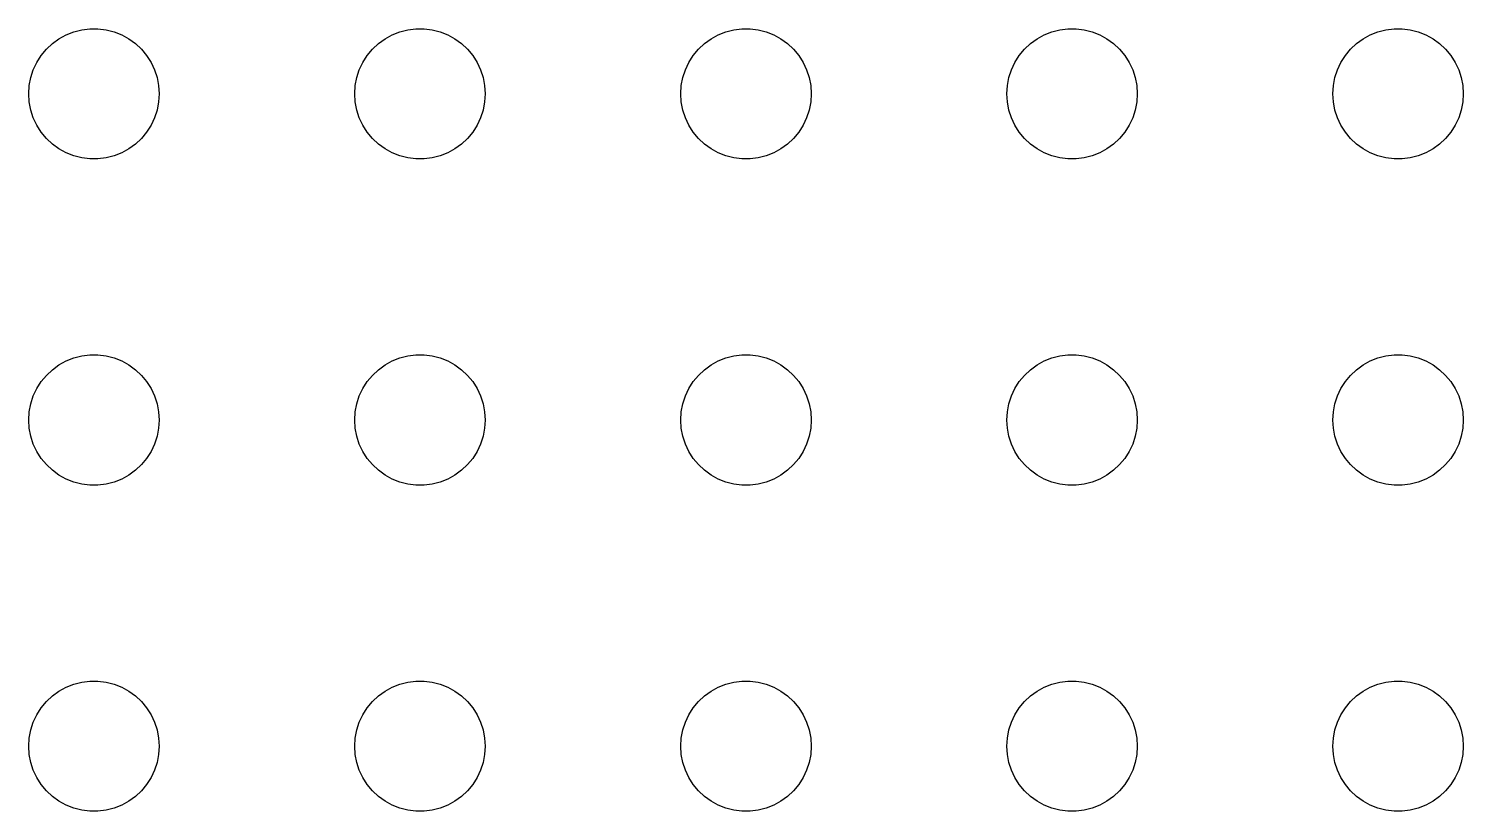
# Model space of a CAD drawing. Header units: metres. Extents: x -86 to 86, y -86 to 86.
# Drawn here: x -39 to -6, y -46.5 to -28.5 of the extents above; entities that cross this region are included whole.
import ezdxf

# ---------------------------------------------------------------- set-up
doc = ezdxf.new("R2010")
doc.units = ezdxf.units.M

msp = doc.modelspace()

# ---------------------------------------------------------------- linework, layer by layer
for p, q in [((-38.3037, -28.7335), (-38.1387, -28.6427)), ((-38.1387, -28.6427), (-37.9635, -28.5734)), ((-37.9635, -28.5734), (-37.7811, -28.5266)), ((-37.7811, -28.5266), (-37.5942, -28.503)), ((-37.5942, -28.503), (-37.4058, -28.503)), ((-37.4058, -28.503), (-37.2189, -28.5266)), ((-37.2189, -28.5266), (-37.0365, -28.5734)), ((-37.0365, -28.5734), (-36.8613, -28.6427)), ((-36.8613, -28.6427), (-36.6963, -28.7335)), ((-30.8037, -28.7335), (-30.6387, -28.6427)), ((-30.6387, -28.6427), (-30.4635, -28.5734)), ((-30.4635, -28.5734), (-30.2811, -28.5266)), ((-30.2811, -28.5266), (-30.0942, -28.503)), ((-30.0942, -28.503), (-29.9058, -28.503)), ((-29.9058, -28.503), (-29.7189, -28.5266)), ((-29.7189, -28.5266), (-29.5365, -28.5734)), ((-29.5365, -28.5734), (-29.3613, -28.6427)), ((-29.3613, -28.6427), (-29.1963, -28.7335)), ((-23.3037, -28.7335), (-23.1387, -28.6427)), ((-23.1387, -28.6427), (-22.9635, -28.5734)), ((-22.9635, -28.5734), (-22.7811, -28.5266)), ((-22.7811, -28.5266), (-22.5942, -28.503)), ((-22.5942, -28.503), (-22.4058, -28.503)), ((-22.4058, -28.503), (-22.2189, -28.5266)), ((-22.2189, -28.5266), (-22.0365, -28.5734)), ((-22.0365, -28.5734), (-21.8613, -28.6427)), ((-21.8613, -28.6427), (-21.6963, -28.7335)), ((-15.8037, -28.7335), (-15.6387, -28.6427)), ((-15.6387, -28.6427), (-15.4635, -28.5734)), ((-15.4635, -28.5734), (-15.2811, -28.5266)), ((-15.2811, -28.5266), (-15.0942, -28.503)), ((-15.0942, -28.503), (-14.9058, -28.503)), ((-14.9058, -28.503), (-14.7189, -28.5266)), ((-14.7189, -28.5266), (-14.5365, -28.5734)), ((-14.5365, -28.5734), (-14.3613, -28.6427)), ((-14.3613, -28.6427), (-14.1963, -28.7335)), ((-8.30373, -28.7335), (-8.13866, -28.6427)), ((-8.13866, -28.6427), (-7.96352, -28.5734)), ((-7.96352, -28.5734), (-7.78107, -28.5266)), ((-7.78107, -28.5266), (-7.59418, -28.503)), ((-7.59418, -28.503), (-7.40581, -28.503)), ((-7.40581, -28.503), (-7.21892, -28.5266)), ((-7.21892, -28.5266), (-7.03647, -28.5734)), ((-7.03647, -28.5734), (-6.86133, -28.6427)), ((-6.86133, -28.6427), (-6.69626, -28.7335)), ((-38.7135, -29.1183), (-38.5934, -28.9732)), ((-38.5934, -28.9732), (-38.4561, -28.8442)), ((-38.4561, -28.8442), (-38.3037, -28.7335)), ((-36.6963, -28.7335), (-36.5439, -28.8442)), ((-36.5439, -28.8442), (-36.4065, -28.9732)), ((-36.4065, -28.9732), (-36.2865, -29.1183)), ((-31.2135, -29.1183), (-31.0934, -28.9732)), ((-31.0934, -28.9732), (-30.9561, -28.8442)), ((-30.9561, -28.8442), (-30.8037, -28.7335)), ((-29.1963, -28.7335), (-29.0439, -28.8442)), ((-29.0439, -28.8442), (-28.9065, -28.9732)), ((-28.9065, -28.9732), (-28.7865, -29.1183)), ((-23.7135, -29.1183), (-23.5934, -28.9732)), ((-23.5934, -28.9732), (-23.4561, -28.8442)), ((-23.4561, -28.8442), (-23.3037, -28.7335)), ((-21.6963, -28.7335), (-21.5439, -28.8442)), ((-21.5439, -28.8442), (-21.4065, -28.9732)), ((-21.4065, -28.9732), (-21.2865, -29.1183)), ((-16.2135, -29.1183), (-16.0934, -28.9732)), ((-16.0934, -28.9732), (-15.9561, -28.8442)), ((-15.9561, -28.8442), (-15.8037, -28.7335)), ((-14.1963, -28.7335), (-14.0439, -28.8442)), ((-14.0439, -28.8442), (-13.9065, -28.9732)), ((-13.9065, -28.9732), (-13.7865, -29.1183)), ((-8.71352, -29.1183), (-8.59344, -28.9732)), ((-8.59344, -28.9732), (-8.45613, -28.8442)), ((-8.45613, -28.8442), (-8.30373, -28.7335)), ((-6.69626, -28.7335), (-6.54385, -28.8442)), ((-6.54385, -28.8442), (-6.40654, -28.9732)), ((-6.40654, -28.9732), (-6.28647, -29.1183)), ((-38.8947, -29.4478), (-38.8145, -29.2774)), ((-38.8145, -29.2774), (-38.7135, -29.1183)), ((-36.2865, -29.1183), (-36.1855, -29.2774)), ((-36.1855, -29.2774), (-36.1053, -29.4478)), ((-31.3947, -29.4478), (-31.3145, -29.2774)), ((-31.3145, -29.2774), (-31.2135, -29.1183)), ((-28.7865, -29.1183), (-28.6855, -29.2774)), ((-28.6855, -29.2774), (-28.6053, -29.4478)), ((-23.8947, -29.4478), (-23.8145, -29.2774)), ((-23.8145, -29.2774), (-23.7135, -29.1183)), ((-21.2865, -29.1183), (-21.1855, -29.2774)), ((-21.1855, -29.2774), (-21.1053, -29.4478)), ((-16.3947, -29.4478), (-16.3145, -29.2774)), ((-16.3145, -29.2774), (-16.2135, -29.1183)), ((-13.7865, -29.1183), (-13.6855, -29.2774)), ((-13.6855, -29.2774), (-13.6053, -29.4478)), ((-8.89465, -29.4478), (-8.81445, -29.2774)), ((-8.81445, -29.2774), (-8.71352, -29.1183)), ((-6.28647, -29.1183), (-6.18553, -29.2774)), ((-6.18553, -29.2774), (-6.10533, -29.4478)), ((-38.9882, -29.812), (-38.9529, -29.627)), ((-38.9529, -29.627), (-38.8947, -29.4478)), ((-36.1053, -29.4478), (-36.0471, -29.627)), ((-36.0471, -29.627), (-36.0118, -29.812)), ((-31.4882, -29.812), (-31.4529, -29.627)), ((-31.4529, -29.627), (-31.3947, -29.4478)), ((-28.6053, -29.4478), (-28.5471, -29.627)), ((-28.5471, -29.627), (-28.5118, -29.812)), ((-23.9882, -29.812), (-23.9529, -29.627)), ((-23.9529, -29.627), (-23.8947, -29.4478)), ((-21.1053, -29.4478), (-21.0471, -29.627)), ((-21.0471, -29.627), (-21.0118, -29.812)), ((-16.4882, -29.812), (-16.4529, -29.627)), ((-16.4529, -29.627), (-16.3947, -29.4478)), ((-13.6053, -29.4478), (-13.5471, -29.627)), ((-13.5471, -29.627), (-13.5118, -29.812)), ((-8.98816, -29.812), (-8.95287, -29.627)), ((-8.95287, -29.627), (-8.89465, -29.4478)), ((-6.10533, -29.4478), (-6.04712, -29.627)), ((-6.04712, -29.627), (-6.01183, -29.812)), ((-39, -30), (-38.9882, -29.812)), ((-38.9882, -30.188), (-39, -30)), ((-36.0118, -29.812), (-36, -30)), ((-36, -30), (-36.0118, -30.188)), ((-31.5, -30), (-31.4882, -29.812)), ((-31.4882, -30.188), (-31.5, -30)), ((-28.5118, -29.812), (-28.5, -30)), ((-28.5, -30), (-28.5118, -30.188)), ((-24, -30), (-23.9882, -29.812)), ((-23.9882, -30.188), (-24, -30)), ((-21.0118, -29.812), (-21, -30)), ((-21, -30), (-21.0118, -30.188)), ((-16.5, -30), (-16.4882, -29.812)), ((-16.4882, -30.188), (-16.5, -30)), ((-13.5118, -29.812), (-13.5, -30)), ((-13.5, -30), (-13.5118, -30.188)), ((-9, -30), (-8.98816, -29.812)), ((-8.98816, -30.188), (-9, -30)), ((-6.01183, -29.812), (-6, -30)), ((-6, -30), (-6.01183, -30.188)), ((-38.9529, -30.373), (-38.9882, -30.188)), ((-36.0118, -30.188), (-36.0471, -30.373)), ((-31.4529, -30.373), (-31.4882, -30.188)), ((-28.5118, -30.188), (-28.5471, -30.373)), ((-23.9529, -30.373), (-23.9882, -30.188)), ((-21.0118, -30.188), (-21.0471, -30.373)), ((-16.4529, -30.373), (-16.4882, -30.188)), ((-13.5118, -30.188), (-13.5471, -30.373)), ((-8.95287, -30.373), (-8.98816, -30.188)), ((-6.01183, -30.188), (-6.04712, -30.373)), ((-38.8947, -30.5522), (-38.9529, -30.373)), ((-38.8145, -30.7226), (-38.8947, -30.5522)), ((-36.1053, -30.5522), (-36.1855, -30.7226)), ((-36.0471, -30.373), (-36.1053, -30.5522)), ((-31.3947, -30.5522), (-31.4529, -30.373)), ((-31.3145, -30.7226), (-31.3947, -30.5522)), ((-28.6053, -30.5522), (-28.6855, -30.7226)), ((-28.5471, -30.373), (-28.6053, -30.5522)), ((-23.8947, -30.5522), (-23.9529, -30.373)), ((-23.8145, -30.7226), (-23.8947, -30.5522)), ((-21.1053, -30.5522), (-21.1855, -30.7226)), ((-21.0471, -30.373), (-21.1053, -30.5522)), ((-16.3947, -30.5522), (-16.4529, -30.373)), ((-16.3145, -30.7226), (-16.3947, -30.5522)), ((-13.6053, -30.5522), (-13.6855, -30.7226)), ((-13.5471, -30.373), (-13.6053, -30.5522)), ((-8.89465, -30.5522), (-8.95287, -30.373)), ((-8.81445, -30.7226), (-8.89465, -30.5522)), ((-6.10533, -30.5522), (-6.18553, -30.7226)), ((-6.04712, -30.373), (-6.10533, -30.5522)), ((-38.7135, -30.8817), (-38.8145, -30.7226)), ((-38.5934, -31.0268), (-38.7135, -30.8817)), ((-36.2865, -30.8817), (-36.4065, -31.0268)), ((-36.1855, -30.7226), (-36.2865, -30.8817)), ((-31.2135, -30.8817), (-31.3145, -30.7226)), ((-31.0934, -31.0268), (-31.2135, -30.8817)), ((-28.7865, -30.8817), (-28.9065, -31.0268)), ((-28.6855, -30.7226), (-28.7865, -30.8817)), ((-23.7135, -30.8817), (-23.8145, -30.7226)), ((-23.5934, -31.0268), (-23.7135, -30.8817)), ((-21.2865, -30.8817), (-21.4065, -31.0268)), ((-21.1855, -30.7226), (-21.2865, -30.8817)), ((-16.2135, -30.8817), (-16.3145, -30.7226)), ((-16.0934, -31.0268), (-16.2135, -30.8817)), ((-13.7865, -30.8817), (-13.9065, -31.0268)), ((-13.6855, -30.7226), (-13.7865, -30.8817)), ((-8.71352, -30.8817), (-8.81445, -30.7226)), ((-8.59344, -31.0268), (-8.71352, -30.8817)), ((-6.28647, -30.8817), (-6.40654, -31.0268)), ((-6.18553, -30.7226), (-6.28647, -30.8817)), ((-38.4561, -31.1558), (-38.5934, -31.0268)), ((-38.3037, -31.2665), (-38.4561, -31.1558)), ((-38.1387, -31.3572), (-38.3037, -31.2665)), ((-36.6963, -31.2665), (-36.8613, -31.3572)), ((-36.5439, -31.1558), (-36.6963, -31.2665)), ((-36.4065, -31.0268), (-36.5439, -31.1558)), ((-30.9561, -31.1558), (-31.0934, -31.0268)), ((-30.8037, -31.2665), (-30.9561, -31.1558)), ((-30.6387, -31.3572), (-30.8037, -31.2665)), ((-29.1963, -31.2665), (-29.3613, -31.3572)), ((-29.0439, -31.1558), (-29.1963, -31.2665)), ((-28.9065, -31.0268), (-29.0439, -31.1558)), ((-23.4561, -31.1558), (-23.5934, -31.0268)), ((-23.3037, -31.2665), (-23.4561, -31.1558)), ((-23.1387, -31.3572), (-23.3037, -31.2665)), ((-21.6963, -31.2665), (-21.8613, -31.3572)), ((-21.5439, -31.1558), (-21.6963, -31.2665)), ((-21.4065, -31.0268), (-21.5439, -31.1558)), ((-15.9561, -31.1558), (-16.0934, -31.0268)), ((-15.8037, -31.2665), (-15.9561, -31.1558)), ((-15.6387, -31.3572), (-15.8037, -31.2665)), ((-14.1963, -31.2665), (-14.3613, -31.3572)), ((-14.0439, -31.1558), (-14.1963, -31.2665)), ((-13.9065, -31.0268), (-14.0439, -31.1558)), ((-8.45613, -31.1558), (-8.59344, -31.0268)), ((-8.30373, -31.2665), (-8.45613, -31.1558)), ((-8.13866, -31.3572), (-8.30373, -31.2665)), ((-6.69626, -31.2665), (-6.86133, -31.3572)), ((-6.54385, -31.1558), (-6.69626, -31.2665)), ((-6.40654, -31.0268), (-6.54385, -31.1558)), ((-37.9635, -31.4266), (-38.1387, -31.3572)), ((-37.7811, -31.4734), (-37.9635, -31.4266)), ((-37.5942, -31.497), (-37.7811, -31.4734)), ((-37.4058, -31.497), (-37.5942, -31.497)), ((-37.2189, -31.4734), (-37.4058, -31.497)), ((-37.0365, -31.4266), (-37.2189, -31.4734)), ((-36.8613, -31.3572), (-37.0365, -31.4266)), ((-30.4635, -31.4266), (-30.6387, -31.3572)), ((-30.2811, -31.4734), (-30.4635, -31.4266)), ((-30.0942, -31.497), (-30.2811, -31.4734)), ((-29.9058, -31.497), (-30.0942, -31.497)), ((-29.7189, -31.4734), (-29.9058, -31.497)), ((-29.5365, -31.4266), (-29.7189, -31.4734)), ((-29.3613, -31.3572), (-29.5365, -31.4266)), ((-22.9635, -31.4266), (-23.1387, -31.3572)), ((-22.7811, -31.4734), (-22.9635, -31.4266)), ((-22.5942, -31.497), (-22.7811, -31.4734)), ((-22.4058, -31.497), (-22.5942, -31.497)), ((-22.2189, -31.4734), (-22.4058, -31.497)), ((-22.0365, -31.4266), (-22.2189, -31.4734)), ((-21.8613, -31.3572), (-22.0365, -31.4266)), ((-15.4635, -31.4266), (-15.6387, -31.3572)), ((-15.2811, -31.4734), (-15.4635, -31.4266)), ((-15.0942, -31.497), (-15.2811, -31.4734)), ((-14.9058, -31.497), (-15.0942, -31.497)), ((-14.7189, -31.4734), (-14.9058, -31.497)), ((-14.5365, -31.4266), (-14.7189, -31.4734)), ((-14.3613, -31.3572), (-14.5365, -31.4266)), ((-7.96352, -31.4266), (-8.13866, -31.3572)), ((-7.78107, -31.4734), (-7.96352, -31.4266)), ((-7.59418, -31.497), (-7.78107, -31.4734)), ((-7.40581, -31.497), (-7.59418, -31.497)), ((-7.21892, -31.4734), (-7.40581, -31.497)), ((-7.03647, -31.4266), (-7.21892, -31.4734)), ((-6.86133, -31.3572), (-7.03647, -31.4266)), ((-38.4561, -36.3442), (-38.3037, -36.2335)), ((-38.3037, -36.2335), (-38.1387, -36.1428)), ((-38.1387, -36.1428), (-37.9635, -36.0734)), ((-37.9635, -36.0734), (-37.7811, -36.0266)), ((-37.7811, -36.0266), (-37.5942, -36.003)), ((-37.5942, -36.003), (-37.4058, -36.003)), ((-37.4058, -36.003), (-37.2189, -36.0266)), ((-37.2189, -36.0266), (-37.0365, -36.0734)), ((-37.0365, -36.0734), (-36.8613, -36.1428)), ((-36.8613, -36.1428), (-36.6963, -36.2335)), ((-36.6963, -36.2335), (-36.5439, -36.3442)), ((-30.9561, -36.3442), (-30.8037, -36.2335)), ((-30.8037, -36.2335), (-30.6387, -36.1428)), ((-30.6387, -36.1428), (-30.4635, -36.0734)), ((-30.4635, -36.0734), (-30.2811, -36.0266)), ((-30.2811, -36.0266), (-30.0942, -36.003)), ((-30.0942, -36.003), (-29.9058, -36.003)), ((-29.9058, -36.003), (-29.7189, -36.0266)), ((-29.7189, -36.0266), (-29.5365, -36.0734)), ((-29.5365, -36.0734), (-29.3613, -36.1428)), ((-29.3613, -36.1428), (-29.1963, -36.2335)), ((-29.1963, -36.2335), (-29.0439, -36.3442)), ((-23.4561, -36.3442), (-23.3037, -36.2335)), ((-23.3037, -36.2335), (-23.1387, -36.1428)), ((-23.1387, -36.1428), (-22.9635, -36.0734)), ((-22.9635, -36.0734), (-22.7811, -36.0266)), ((-22.7811, -36.0266), (-22.5942, -36.003)), ((-22.5942, -36.003), (-22.4058, -36.003)), ((-22.4058, -36.003), (-22.2189, -36.0266)), ((-22.2189, -36.0266), (-22.0365, -36.0734)), ((-22.0365, -36.0734), (-21.8613, -36.1428)), ((-21.8613, -36.1428), (-21.6963, -36.2335)), ((-21.6963, -36.2335), (-21.5439, -36.3442)), ((-15.9561, -36.3442), (-15.8037, -36.2335)), ((-15.8037, -36.2335), (-15.6387, -36.1428)), ((-15.6387, -36.1428), (-15.4635, -36.0734)), ((-15.4635, -36.0734), (-15.2811, -36.0266)), ((-15.2811, -36.0266), (-15.0942, -36.003)), ((-15.0942, -36.003), (-14.9058, -36.003)), ((-14.9058, -36.003), (-14.7189, -36.0266)), ((-14.7189, -36.0266), (-14.5365, -36.0734)), ((-14.5365, -36.0734), (-14.3613, -36.1428)), ((-14.3613, -36.1428), (-14.1963, -36.2335)), ((-14.1963, -36.2335), (-14.0439, -36.3442)), ((-8.45613, -36.3442), (-8.30373, -36.2335)), ((-8.30373, -36.2335), (-8.13866, -36.1428)), ((-8.13866, -36.1428), (-7.96352, -36.0734)), ((-7.96352, -36.0734), (-7.78107, -36.0266)), ((-7.78107, -36.0266), (-7.59418, -36.003)), ((-7.59418, -36.003), (-7.40581, -36.003)), ((-7.40581, -36.003), (-7.21892, -36.0266)), ((-7.21892, -36.0266), (-7.03647, -36.0734)), ((-7.03647, -36.0734), (-6.86133, -36.1428)), ((-6.86133, -36.1428), (-6.69626, -36.2335)), ((-6.69626, -36.2335), (-6.54385, -36.3442)), ((-38.8145, -36.7774), (-38.7135, -36.6183)), ((-38.7135, -36.6183), (-38.5934, -36.4732)), ((-38.5934, -36.4732), (-38.4561, -36.3442)), ((-36.5439, -36.3442), (-36.4065, -36.4732)), ((-36.4065, -36.4732), (-36.2865, -36.6183)), ((-36.2865, -36.6183), (-36.1855, -36.7774)), ((-31.3145, -36.7774), (-31.2135, -36.6183)), ((-31.2135, -36.6183), (-31.0934, -36.4732)), ((-31.0934, -36.4732), (-30.9561, -36.3442)), ((-29.0439, -36.3442), (-28.9065, -36.4732)), ((-28.9065, -36.4732), (-28.7865, -36.6183)), ((-28.7865, -36.6183), (-28.6855, -36.7774)), ((-23.8145, -36.7774), (-23.7135, -36.6183)), ((-23.7135, -36.6183), (-23.5934, -36.4732)), ((-23.5934, -36.4732), (-23.4561, -36.3442)), ((-21.5439, -36.3442), (-21.4065, -36.4732)), ((-21.4065, -36.4732), (-21.2865, -36.6183)), ((-21.2865, -36.6183), (-21.1855, -36.7774)), ((-16.3145, -36.7774), (-16.2135, -36.6183)), ((-16.2135, -36.6183), (-16.0934, -36.4732)), ((-16.0934, -36.4732), (-15.9561, -36.3442)), ((-14.0439, -36.3442), (-13.9065, -36.4732)), ((-13.9065, -36.4732), (-13.7865, -36.6183)), ((-13.7865, -36.6183), (-13.6855, -36.7774)), ((-8.81445, -36.7774), (-8.71352, -36.6183)), ((-8.71352, -36.6183), (-8.59344, -36.4732)), ((-8.59344, -36.4732), (-8.45613, -36.3442)), ((-6.54385, -36.3442), (-6.40654, -36.4732)), ((-6.40654, -36.4732), (-6.28647, -36.6183)), ((-6.28647, -36.6183), (-6.18553, -36.7774)), ((-38.9529, -37.127), (-38.8947, -36.9478)), ((-38.8947, -36.9478), (-38.8145, -36.7774)), ((-36.1855, -36.7774), (-36.1053, -36.9478)), ((-36.1053, -36.9478), (-36.0471, -37.127)), ((-31.4529, -37.127), (-31.3947, -36.9478)), ((-31.3947, -36.9478), (-31.3145, -36.7774)), ((-28.6855, -36.7774), (-28.6053, -36.9478)), ((-28.6053, -36.9478), (-28.5471, -37.127)), ((-23.9529, -37.127), (-23.8947, -36.9478)), ((-23.8947, -36.9478), (-23.8145, -36.7774)), ((-21.1855, -36.7774), (-21.1053, -36.9478)), ((-21.1053, -36.9478), (-21.0471, -37.127)), ((-16.4529, -37.127), (-16.3947, -36.9478)), ((-16.3947, -36.9478), (-16.3145, -36.7774)), ((-13.6855, -36.7774), (-13.6053, -36.9478)), ((-13.6053, -36.9478), (-13.5471, -37.127)), ((-8.95287, -37.127), (-8.89465, -36.9478)), ((-8.89465, -36.9478), (-8.81445, -36.7774)), ((-6.18553, -36.7774), (-6.10533, -36.9478)), ((-6.10533, -36.9478), (-6.04712, -37.127)), ((-38.9882, -37.312), (-38.9529, -37.127)), ((-36.0471, -37.127), (-36.0118, -37.312)), ((-31.4882, -37.312), (-31.4529, -37.127)), ((-28.5471, -37.127), (-28.5118, -37.312)), ((-23.9882, -37.312), (-23.9529, -37.127)), ((-21.0471, -37.127), (-21.0118, -37.312)), ((-16.4882, -37.312), (-16.4529, -37.127)), ((-13.5471, -37.127), (-13.5118, -37.312)), ((-8.98816, -37.312), (-8.95287, -37.127)), ((-6.04712, -37.127), (-6.01183, -37.312)), ((-39, -37.5), (-38.9882, -37.312)), ((-38.9882, -37.688), (-39, -37.5)), ((-36.0118, -37.312), (-36, -37.5)), ((-36, -37.5), (-36.0118, -37.688)), ((-31.5, -37.5), (-31.4882, -37.312)), ((-31.4882, -37.688), (-31.5, -37.5)), ((-28.5118, -37.312), (-28.5, -37.5)), ((-28.5, -37.5), (-28.5118, -37.688)), ((-24, -37.5), (-23.9882, -37.312)), ((-23.9882, -37.688), (-24, -37.5)), ((-21.0118, -37.312), (-21, -37.5)), ((-21, -37.5), (-21.0118, -37.688)), ((-16.5, -37.5), (-16.4882, -37.312)), ((-16.4882, -37.688), (-16.5, -37.5)), ((-13.5118, -37.312), (-13.5, -37.5)), ((-13.5, -37.5), (-13.5118, -37.688)), ((-9, -37.5), (-8.98816, -37.312)), ((-8.98816, -37.688), (-9, -37.5)), ((-6.01183, -37.312), (-6, -37.5)), ((-6, -37.5), (-6.01183, -37.688)), ((-38.9529, -37.873), (-38.9882, -37.688)), ((-38.8947, -38.0522), (-38.9529, -37.873)), ((-36.0471, -37.873), (-36.1053, -38.0522)), ((-36.0118, -37.688), (-36.0471, -37.873)), ((-31.4529, -37.873), (-31.4882, -37.688)), ((-31.3947, -38.0522), (-31.4529, -37.873)), ((-28.5471, -37.873), (-28.6053, -38.0522)), ((-28.5118, -37.688), (-28.5471, -37.873)), ((-23.9529, -37.873), (-23.9882, -37.688)), ((-23.8947, -38.0522), (-23.9529, -37.873)), ((-21.0471, -37.873), (-21.1053, -38.0522)), ((-21.0118, -37.688), (-21.0471, -37.873)), ((-16.4529, -37.873), (-16.4882, -37.688)), ((-16.3947, -38.0522), (-16.4529, -37.873)), ((-13.5471, -37.873), (-13.6053, -38.0522)), ((-13.5118, -37.688), (-13.5471, -37.873)), ((-8.95287, -37.873), (-8.98816, -37.688)), ((-8.89465, -38.0522), (-8.95287, -37.873)), ((-6.04712, -37.873), (-6.10533, -38.0522)), ((-6.01183, -37.688), (-6.04712, -37.873)), ((-38.8145, -38.2226), (-38.8947, -38.0522)), ((-38.7135, -38.3817), (-38.8145, -38.2226)), ((-36.1855, -38.2226), (-36.2865, -38.3817)), ((-36.1053, -38.0522), (-36.1855, -38.2226)), ((-31.3145, -38.2226), (-31.3947, -38.0522)), ((-31.2135, -38.3817), (-31.3145, -38.2226)), ((-28.6855, -38.2226), (-28.7865, -38.3817)), ((-28.6053, -38.0522), (-28.6855, -38.2226)), ((-23.8145, -38.2226), (-23.8947, -38.0522)), ((-23.7135, -38.3817), (-23.8145, -38.2226)), ((-21.1855, -38.2226), (-21.2865, -38.3817)), ((-21.1053, -38.0522), (-21.1855, -38.2226)), ((-16.3145, -38.2226), (-16.3947, -38.0522)), ((-16.2135, -38.3817), (-16.3145, -38.2226)), ((-13.6855, -38.2226), (-13.7865, -38.3817)), ((-13.6053, -38.0522), (-13.6855, -38.2226)), ((-8.81445, -38.2226), (-8.89465, -38.0522)), ((-8.71352, -38.3817), (-8.81445, -38.2226)), ((-6.18553, -38.2226), (-6.28647, -38.3817)), ((-6.10533, -38.0522), (-6.18553, -38.2226)), ((-38.5934, -38.5268), (-38.7135, -38.3817)), ((-38.4561, -38.6558), (-38.5934, -38.5268)), ((-36.4065, -38.5268), (-36.5439, -38.6558)), ((-36.2865, -38.3817), (-36.4065, -38.5268)), ((-31.0934, -38.5268), (-31.2135, -38.3817)), ((-30.9561, -38.6558), (-31.0934, -38.5268)), ((-28.9065, -38.5268), (-29.0439, -38.6558)), ((-28.7865, -38.3817), (-28.9065, -38.5268)), ((-23.5934, -38.5268), (-23.7135, -38.3817)), ((-23.4561, -38.6558), (-23.5934, -38.5268)), ((-21.4065, -38.5268), (-21.5439, -38.6558)), ((-21.2865, -38.3817), (-21.4065, -38.5268)), ((-16.0934, -38.5268), (-16.2135, -38.3817)), ((-15.9561, -38.6558), (-16.0934, -38.5268)), ((-13.9065, -38.5268), (-14.0439, -38.6558)), ((-13.7865, -38.3817), (-13.9065, -38.5268)), ((-8.59344, -38.5268), (-8.71352, -38.3817)), ((-8.45613, -38.6558), (-8.59344, -38.5268)), ((-6.40654, -38.5268), (-6.54385, -38.6558)), ((-6.28647, -38.3817), (-6.40654, -38.5268)), ((-38.3037, -38.7665), (-38.4561, -38.6558)), ((-38.1387, -38.8572), (-38.3037, -38.7665)), ((-37.9635, -38.9266), (-38.1387, -38.8572)), ((-37.7811, -38.9734), (-37.9635, -38.9266)), ((-37.0365, -38.9266), (-37.2189, -38.9734)), ((-36.8613, -38.8572), (-37.0365, -38.9266)), ((-36.6963, -38.7665), (-36.8613, -38.8572)), ((-36.5439, -38.6558), (-36.6963, -38.7665)), ((-30.8037, -38.7665), (-30.9561, -38.6558)), ((-30.6387, -38.8572), (-30.8037, -38.7665)), ((-30.4635, -38.9266), (-30.6387, -38.8572)), ((-30.2811, -38.9734), (-30.4635, -38.9266)), ((-29.5365, -38.9266), (-29.7189, -38.9734)), ((-29.3613, -38.8572), (-29.5365, -38.9266)), ((-29.1963, -38.7665), (-29.3613, -38.8572)), ((-29.0439, -38.6558), (-29.1963, -38.7665)), ((-23.3037, -38.7665), (-23.4561, -38.6558)), ((-23.1387, -38.8572), (-23.3037, -38.7665)), ((-22.9635, -38.9266), (-23.1387, -38.8572)), ((-22.7811, -38.9734), (-22.9635, -38.9266)), ((-22.0365, -38.9266), (-22.2189, -38.9734)), ((-21.8613, -38.8572), (-22.0365, -38.9266)), ((-21.6963, -38.7665), (-21.8613, -38.8572)), ((-21.5439, -38.6558), (-21.6963, -38.7665)), ((-15.8037, -38.7665), (-15.9561, -38.6558)), ((-15.6387, -38.8572), (-15.8037, -38.7665)), ((-15.4635, -38.9266), (-15.6387, -38.8572)), ((-15.2811, -38.9734), (-15.4635, -38.9266)), ((-14.5365, -38.9266), (-14.7189, -38.9734)), ((-14.3613, -38.8572), (-14.5365, -38.9266)), ((-14.1963, -38.7665), (-14.3613, -38.8572)), ((-14.0439, -38.6558), (-14.1963, -38.7665)), ((-8.30373, -38.7665), (-8.45613, -38.6558)), ((-8.13866, -38.8572), (-8.30373, -38.7665)), ((-7.96352, -38.9266), (-8.13866, -38.8572)), ((-7.78107, -38.9734), (-7.96352, -38.9266)), ((-7.03647, -38.9266), (-7.21892, -38.9734)), ((-6.86133, -38.8572), (-7.03647, -38.9266)), ((-6.69626, -38.7665), (-6.86133, -38.8572)), ((-6.54385, -38.6558), (-6.69626, -38.7665)), ((-37.5942, -38.997), (-37.7811, -38.9734)), ((-37.4058, -38.997), (-37.5942, -38.997)), ((-37.2189, -38.9734), (-37.4058, -38.997)), ((-30.0942, -38.997), (-30.2811, -38.9734)), ((-29.9058, -38.997), (-30.0942, -38.997)), ((-29.7189, -38.9734), (-29.9058, -38.997)), ((-22.5942, -38.997), (-22.7811, -38.9734)), ((-22.4058, -38.997), (-22.5942, -38.997)), ((-22.2189, -38.9734), (-22.4058, -38.997)), ((-15.0942, -38.997), (-15.2811, -38.9734)), ((-14.9058, -38.997), (-15.0942, -38.997)), ((-14.7189, -38.9734), (-14.9058, -38.997)), ((-7.59418, -38.997), (-7.78107, -38.9734)), ((-7.40581, -38.997), (-7.59418, -38.997)), ((-7.21892, -38.9734), (-7.40581, -38.997)), ((-37.9635, -43.5734), (-37.7811, -43.5266)), ((-37.7811, -43.5266), (-37.5942, -43.503)), ((-37.5942, -43.503), (-37.4058, -43.503)), ((-37.4058, -43.503), (-37.2189, -43.5266)), ((-37.2189, -43.5266), (-37.0365, -43.5734)), ((-30.4635, -43.5734), (-30.2811, -43.5266)), ((-30.2811, -43.5266), (-30.0942, -43.503)), ((-30.0942, -43.503), (-29.9058, -43.503)), ((-29.9058, -43.503), (-29.7189, -43.5266)), ((-29.7189, -43.5266), (-29.5365, -43.5734)), ((-22.9635, -43.5734), (-22.7811, -43.5266)), ((-22.7811, -43.5266), (-22.5942, -43.503)), ((-22.5942, -43.503), (-22.4058, -43.503)), ((-22.4058, -43.503), (-22.2189, -43.5266)), ((-22.2189, -43.5266), (-22.0365, -43.5734)), ((-15.4635, -43.5734), (-15.2811, -43.5266)), ((-15.2811, -43.5266), (-15.0942, -43.503)), ((-15.0942, -43.503), (-14.9058, -43.503)), ((-14.9058, -43.503), (-14.7189, -43.5266)), ((-14.7189, -43.5266), (-14.5365, -43.5734)), ((-7.96352, -43.5734), (-7.78107, -43.5266)), ((-7.78107, -43.5266), (-7.59418, -43.503)), ((-7.59418, -43.503), (-7.40581, -43.503)), ((-7.40581, -43.503), (-7.21892, -43.5266)), ((-7.21892, -43.5266), (-7.03647, -43.5734)), ((-38.5934, -43.9732), (-38.4561, -43.8442)), ((-38.4561, -43.8442), (-38.3037, -43.7335)), ((-38.3037, -43.7335), (-38.1387, -43.6428)), ((-38.1387, -43.6428), (-37.9635, -43.5734)), ((-37.0365, -43.5734), (-36.8613, -43.6428)), ((-36.8613, -43.6428), (-36.6963, -43.7335)), ((-36.6963, -43.7335), (-36.5439, -43.8442)), ((-36.5439, -43.8442), (-36.4065, -43.9732)), ((-31.0934, -43.9732), (-30.9561, -43.8442)), ((-30.9561, -43.8442), (-30.8037, -43.7335)), ((-30.8037, -43.7335), (-30.6387, -43.6428)), ((-30.6387, -43.6428), (-30.4635, -43.5734)), ((-29.5365, -43.5734), (-29.3613, -43.6428)), ((-29.3613, -43.6428), (-29.1963, -43.7335)), ((-29.1963, -43.7335), (-29.0439, -43.8442)), ((-29.0439, -43.8442), (-28.9065, -43.9732)), ((-23.5934, -43.9732), (-23.4561, -43.8442)), ((-23.4561, -43.8442), (-23.3037, -43.7335)), ((-23.3037, -43.7335), (-23.1387, -43.6428)), ((-23.1387, -43.6428), (-22.9635, -43.5734)), ((-22.0365, -43.5734), (-21.8613, -43.6428)), ((-21.8613, -43.6428), (-21.6963, -43.7335)), ((-21.6963, -43.7335), (-21.5439, -43.8442)), ((-21.5439, -43.8442), (-21.4065, -43.9732)), ((-16.0934, -43.9732), (-15.9561, -43.8442)), ((-15.9561, -43.8442), (-15.8037, -43.7335)), ((-15.8037, -43.7335), (-15.6387, -43.6428)), ((-15.6387, -43.6428), (-15.4635, -43.5734)), ((-14.5365, -43.5734), (-14.3613, -43.6428)), ((-14.3613, -43.6428), (-14.1963, -43.7335)), ((-14.1963, -43.7335), (-14.0439, -43.8442)), ((-14.0439, -43.8442), (-13.9065, -43.9732)), ((-8.59344, -43.9732), (-8.45613, -43.8442)), ((-8.45613, -43.8442), (-8.30373, -43.7335)), ((-8.30373, -43.7335), (-8.13866, -43.6428)), ((-8.13866, -43.6428), (-7.96352, -43.5734)), ((-7.03647, -43.5734), (-6.86133, -43.6428)), ((-6.86133, -43.6428), (-6.69626, -43.7335)), ((-6.69626, -43.7335), (-6.54385, -43.8442)), ((-6.54385, -43.8442), (-6.40654, -43.9732)), ((-38.8145, -44.2774), (-38.7135, -44.1183)), ((-38.7135, -44.1183), (-38.5934, -43.9732)), ((-36.4065, -43.9732), (-36.2865, -44.1183)), ((-36.2865, -44.1183), (-36.1855, -44.2774)), ((-31.3145, -44.2774), (-31.2135, -44.1183)), ((-31.2135, -44.1183), (-31.0934, -43.9732)), ((-28.9065, -43.9732), (-28.7865, -44.1183)), ((-28.7865, -44.1183), (-28.6855, -44.2774)), ((-23.8145, -44.2774), (-23.7135, -44.1183)), ((-23.7135, -44.1183), (-23.5934, -43.9732)), ((-21.4065, -43.9732), (-21.2865, -44.1183)), ((-21.2865, -44.1183), (-21.1855, -44.2774)), ((-16.3145, -44.2774), (-16.2135, -44.1183)), ((-16.2135, -44.1183), (-16.0934, -43.9732)), ((-13.9065, -43.9732), (-13.7865, -44.1183)), ((-13.7865, -44.1183), (-13.6855, -44.2774)), ((-8.81445, -44.2774), (-8.71352, -44.1183)), ((-8.71352, -44.1183), (-8.59344, -43.9732)), ((-6.40654, -43.9732), (-6.28647, -44.1183)), ((-6.28647, -44.1183), (-6.18553, -44.2774)), ((-38.9529, -44.627), (-38.8947, -44.4478)), ((-38.8947, -44.4478), (-38.8145, -44.2774)), ((-36.1855, -44.2774), (-36.1053, -44.4478)), ((-36.1053, -44.4478), (-36.0471, -44.627)), ((-31.4529, -44.627), (-31.3947, -44.4478)), ((-31.3947, -44.4478), (-31.3145, -44.2774)), ((-28.6855, -44.2774), (-28.6053, -44.4478)), ((-28.6053, -44.4478), (-28.5471, -44.627)), ((-23.9529, -44.627), (-23.8947, -44.4478)), ((-23.8947, -44.4478), (-23.8145, -44.2774)), ((-21.1855, -44.2774), (-21.1053, -44.4478)), ((-21.1053, -44.4478), (-21.0471, -44.627)), ((-16.4529, -44.627), (-16.3947, -44.4478)), ((-16.3947, -44.4478), (-16.3145, -44.2774)), ((-13.6855, -44.2774), (-13.6053, -44.4478)), ((-13.6053, -44.4478), (-13.5471, -44.627)), ((-8.95287, -44.627), (-8.89465, -44.4478)), ((-8.89465, -44.4478), (-8.81445, -44.2774)), ((-6.18553, -44.2774), (-6.10533, -44.4478)), ((-6.10533, -44.4478), (-6.04712, -44.627)), ((-39, -45), (-38.9882, -44.812)), ((-38.9882, -44.812), (-38.9529, -44.627)), ((-36.0471, -44.627), (-36.0118, -44.812)), ((-36.0118, -44.812), (-36, -45)), ((-31.5, -45), (-31.4882, -44.812)), ((-31.4882, -44.812), (-31.4529, -44.627)), ((-28.5471, -44.627), (-28.5118, -44.812)), ((-28.5118, -44.812), (-28.5, -45)), ((-24, -45), (-23.9882, -44.812)), ((-23.9882, -44.812), (-23.9529, -44.627)), ((-21.0471, -44.627), (-21.0118, -44.812)), ((-21.0118, -44.812), (-21, -45)), ((-16.5, -45), (-16.4882, -44.812)), ((-16.4882, -44.812), (-16.4529, -44.627)), ((-13.5471, -44.627), (-13.5118, -44.812)), ((-13.5118, -44.812), (-13.5, -45)), ((-9, -45), (-8.98816, -44.812)), ((-8.98816, -44.812), (-8.95287, -44.627)), ((-6.04712, -44.627), (-6.01183, -44.812)), ((-6.01183, -44.812), (-6, -45)), ((-38.9882, -45.188), (-39, -45)), ((-38.9529, -45.373), (-38.9882, -45.188)), ((-36.0118, -45.188), (-36.0471, -45.373)), ((-36, -45), (-36.0118, -45.188)), ((-31.4882, -45.188), (-31.5, -45)), ((-31.4529, -45.373), (-31.4882, -45.188)), ((-28.5118, -45.188), (-28.5471, -45.373)), ((-28.5, -45), (-28.5118, -45.188)), ((-23.9882, -45.188), (-24, -45)), ((-23.9529, -45.373), (-23.9882, -45.188)), ((-21.0118, -45.188), (-21.0471, -45.373)), ((-21, -45), (-21.0118, -45.188)), ((-16.4882, -45.188), (-16.5, -45)), ((-16.4529, -45.373), (-16.4882, -45.188)), ((-13.5118, -45.188), (-13.5471, -45.373)), ((-13.5, -45), (-13.5118, -45.188)), ((-8.98816, -45.188), (-9, -45)), ((-8.95287, -45.373), (-8.98816, -45.188)), ((-6.01183, -45.188), (-6.04712, -45.373)), ((-6, -45), (-6.01183, -45.188)), ((-38.8947, -45.5522), (-38.9529, -45.373)), ((-36.0471, -45.373), (-36.1053, -45.5522)), ((-31.3947, -45.5522), (-31.4529, -45.373)), ((-28.5471, -45.373), (-28.6053, -45.5522)), ((-23.8947, -45.5522), (-23.9529, -45.373)), ((-21.0471, -45.373), (-21.1053, -45.5522)), ((-16.3947, -45.5522), (-16.4529, -45.373)), ((-13.5471, -45.373), (-13.6053, -45.5522)), ((-8.89465, -45.5522), (-8.95287, -45.373)), ((-6.04712, -45.373), (-6.10533, -45.5522)), ((-38.8145, -45.7226), (-38.8947, -45.5522)), ((-38.7135, -45.8817), (-38.8145, -45.7226)), ((-36.1855, -45.7226), (-36.2865, -45.8817)), ((-36.1053, -45.5522), (-36.1855, -45.7226)), ((-31.3145, -45.7226), (-31.3947, -45.5522)), ((-31.2135, -45.8817), (-31.3145, -45.7226)), ((-28.6855, -45.7226), (-28.7865, -45.8817)), ((-28.6053, -45.5522), (-28.6855, -45.7226)), ((-23.8145, -45.7226), (-23.8947, -45.5522)), ((-23.7135, -45.8817), (-23.8145, -45.7226)), ((-21.1855, -45.7226), (-21.2865, -45.8817)), ((-21.1053, -45.5522), (-21.1855, -45.7226)), ((-16.3145, -45.7226), (-16.3947, -45.5522)), ((-16.2135, -45.8817), (-16.3145, -45.7226)), ((-13.6855, -45.7226), (-13.7865, -45.8817)), ((-13.6053, -45.5522), (-13.6855, -45.7226)), ((-8.81445, -45.7226), (-8.89465, -45.5522)), ((-8.71352, -45.8817), (-8.81445, -45.7226)), ((-6.18553, -45.7226), (-6.28647, -45.8817)), ((-6.10533, -45.5522), (-6.18553, -45.7226)), ((-38.5934, -46.0268), (-38.7135, -45.8817)), ((-38.4561, -46.1558), (-38.5934, -46.0268)), ((-38.3037, -46.2665), (-38.4561, -46.1558)), ((-36.5439, -46.1558), (-36.6963, -46.2665)), ((-36.4065, -46.0268), (-36.5439, -46.1558)), ((-36.2865, -45.8817), (-36.4065, -46.0268)), ((-31.0934, -46.0268), (-31.2135, -45.8817)), ((-30.9561, -46.1558), (-31.0934, -46.0268)), ((-30.8037, -46.2665), (-30.9561, -46.1558)), ((-29.0439, -46.1558), (-29.1963, -46.2665)), ((-28.9065, -46.0268), (-29.0439, -46.1558)), ((-28.7865, -45.8817), (-28.9065, -46.0268)), ((-23.5934, -46.0268), (-23.7135, -45.8817)), ((-23.4561, -46.1558), (-23.5934, -46.0268)), ((-23.3037, -46.2665), (-23.4561, -46.1558)), ((-21.5439, -46.1558), (-21.6963, -46.2665)), ((-21.4065, -46.0268), (-21.5439, -46.1558)), ((-21.2865, -45.8817), (-21.4065, -46.0268)), ((-16.0934, -46.0268), (-16.2135, -45.8817)), ((-15.9561, -46.1558), (-16.0934, -46.0268)), ((-15.8037, -46.2665), (-15.9561, -46.1558)), ((-14.0439, -46.1558), (-14.1963, -46.2665)), ((-13.9065, -46.0268), (-14.0439, -46.1558)), ((-13.7865, -45.8817), (-13.9065, -46.0268)), ((-8.59344, -46.0268), (-8.71352, -45.8817)), ((-8.45613, -46.1558), (-8.59344, -46.0268)), ((-8.30373, -46.2665), (-8.45613, -46.1558)), ((-6.54385, -46.1558), (-6.69626, -46.2665)), ((-6.40654, -46.0268), (-6.54385, -46.1558)), ((-6.28647, -45.8817), (-6.40654, -46.0268)), ((-38.1387, -46.3572), (-38.3037, -46.2665)), ((-37.9635, -46.4266), (-38.1387, -46.3572)), ((-37.7811, -46.4734), (-37.9635, -46.4266)), ((-37.5942, -46.497), (-37.7811, -46.4734)), ((-37.4058, -46.497), (-37.5942, -46.497)), ((-37.2189, -46.4734), (-37.4058, -46.497)), ((-37.0365, -46.4266), (-37.2189, -46.4734)), ((-36.8613, -46.3572), (-37.0365, -46.4266)), ((-36.6963, -46.2665), (-36.8613, -46.3572)), ((-30.6387, -46.3572), (-30.8037, -46.2665)), ((-30.4635, -46.4266), (-30.6387, -46.3572)), ((-30.2811, -46.4734), (-30.4635, -46.4266)), ((-30.0942, -46.497), (-30.2811, -46.4734)), ((-29.9058, -46.497), (-30.0942, -46.497)), ((-29.7189, -46.4734), (-29.9058, -46.497)), ((-29.5365, -46.4266), (-29.7189, -46.4734)), ((-29.3613, -46.3572), (-29.5365, -46.4266)), ((-29.1963, -46.2665), (-29.3613, -46.3572)), ((-23.1387, -46.3572), (-23.3037, -46.2665)), ((-22.9635, -46.4266), (-23.1387, -46.3572)), ((-22.7811, -46.4734), (-22.9635, -46.4266)), ((-22.5942, -46.497), (-22.7811, -46.4734)), ((-22.4058, -46.497), (-22.5942, -46.497)), ((-22.2189, -46.4734), (-22.4058, -46.497)), ((-22.0365, -46.4266), (-22.2189, -46.4734)), ((-21.8613, -46.3572), (-22.0365, -46.4266)), ((-21.6963, -46.2665), (-21.8613, -46.3572)), ((-15.6387, -46.3572), (-15.8037, -46.2665)), ((-15.4635, -46.4266), (-15.6387, -46.3572)), ((-15.2811, -46.4734), (-15.4635, -46.4266)), ((-15.0942, -46.497), (-15.2811, -46.4734)), ((-14.9058, -46.497), (-15.0942, -46.497)), ((-14.7189, -46.4734), (-14.9058, -46.497)), ((-14.5365, -46.4266), (-14.7189, -46.4734)), ((-14.3613, -46.3572), (-14.5365, -46.4266)), ((-14.1963, -46.2665), (-14.3613, -46.3572)), ((-8.13866, -46.3572), (-8.30373, -46.2665)), ((-7.96352, -46.4266), (-8.13866, -46.3572)), ((-7.78107, -46.4734), (-7.96352, -46.4266)), ((-7.59418, -46.497), (-7.78107, -46.4734)), ((-7.40581, -46.497), (-7.59418, -46.497)), ((-7.21892, -46.4734), (-7.40581, -46.497)), ((-7.03647, -46.4266), (-7.21892, -46.4734)), ((-6.86133, -46.3572), (-7.03647, -46.4266)), ((-6.69626, -46.2665), (-6.86133, -46.3572))]:
    msp.add_line(p, q)

doc.saveas('drawing.dxf')
